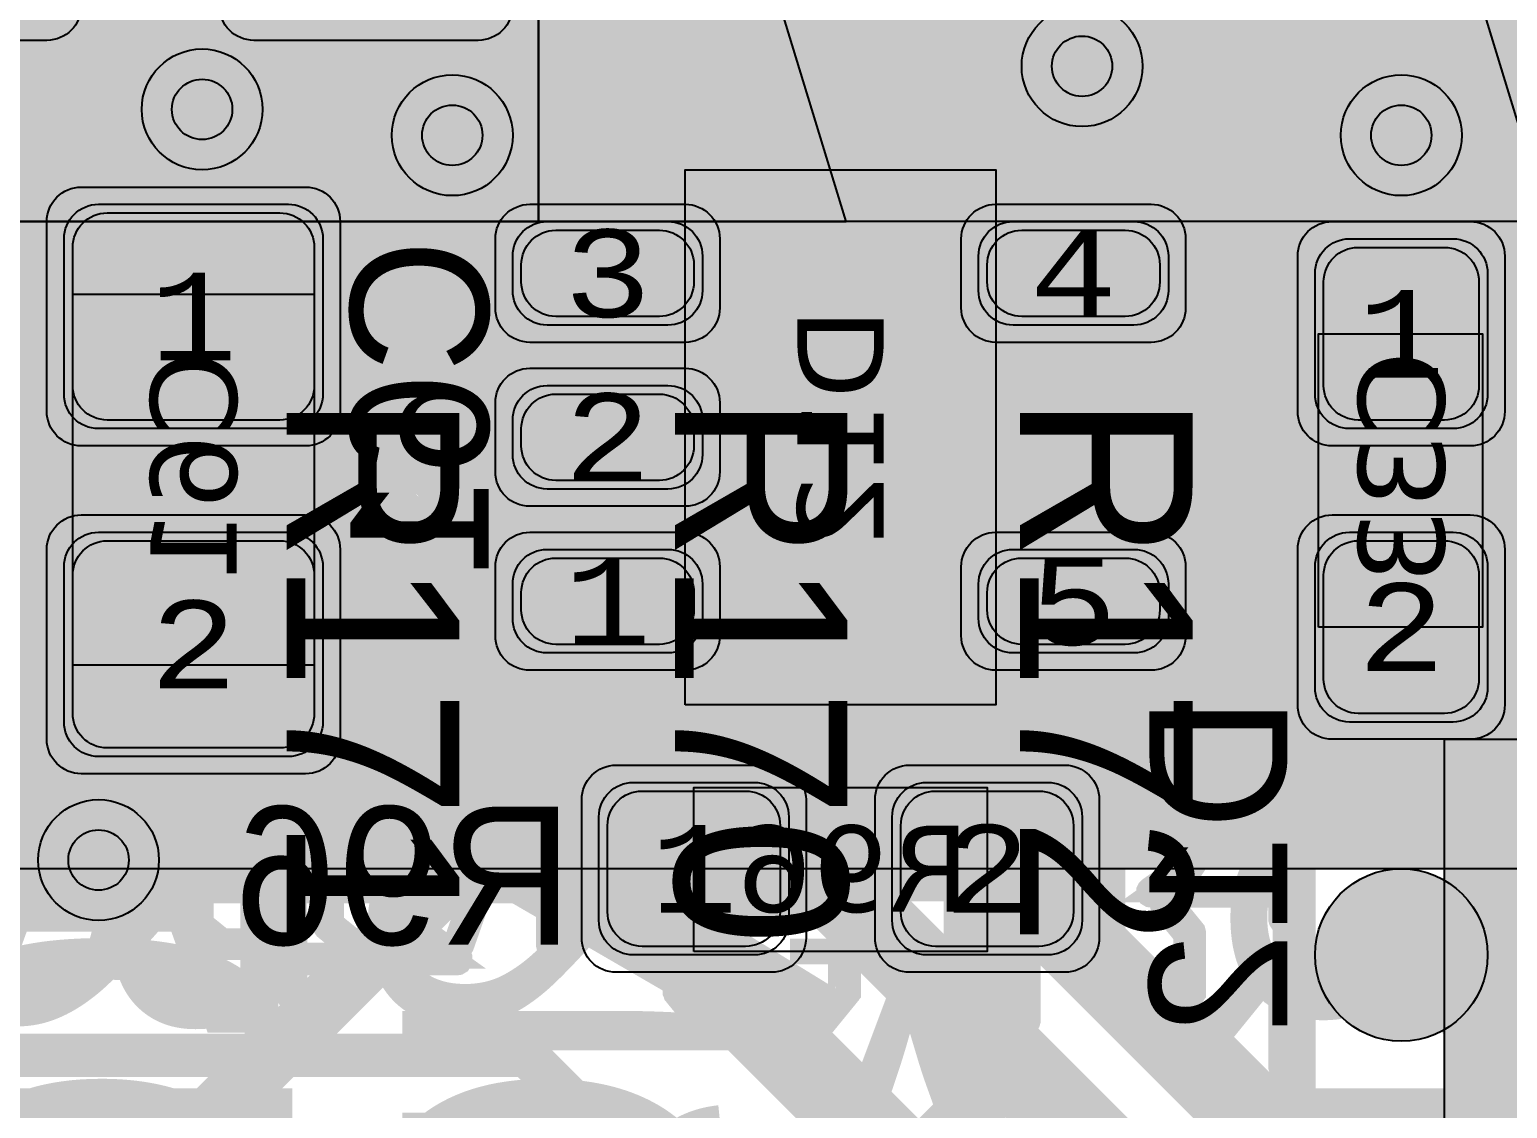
# Model space of a CAD drawing. Extents: x -98 to 119, y -207 to 98.
# Drawn here: x 48.8 to 57.37, y 4.36 to 10.61 of the extents above; entities that cross this region are included whole.
import ezdxf
from ezdxf.enums import TextEntityAlignment as Align

# ---------------------------------------------------------------- set-up
doc = ezdxf.new("R2010")
doc.units = 0
doc.header["$MEASUREMENT"] = 0
for name, color, linetype in [('ASSEMBLY_OUTLINES_BTM', 191, 'CONTINUOUS'), ('ASSEMBLY_PART_NUMBERS_BTM', 191, 'CONTINUOUS'), ('ASSEMBLY_REF_DES_BTM', 191, 'CONTINUOUS'), ('BOARD_OUTLINE', 10, 'CONTINUOUS'), ('DRILL_DRAWING', 21, 'CONTINUOUS'), ('GENERATED_SILKSCREEN_BTM', 255, 'CONTINUOUS'), ('GENERATED_SILKSCREEN_TOP', 140, 'CONTINUOUS'), ('MANUFACTURING_OUTLINES', 10, 'CONTINUOUS'), ('MOUNTING_HOLES_LAYER_BOT17', 42, 'CONTINUOUS'), ('MOUNTING_HOLES_LAYER_TOP', 42, 'CONTINUOUS'), ('PART_PADS_SMD_BTM', 230, 'CONTINUOUS'), ('PIN_NUMBERS_BTM', 8, 'CONTINUOUS'), ('PIN_NUMBERS_TOP', 8, 'CONTINUOUS'), ('PLACEMENT_OUTLINES_BTM', 222, 'CONTINUOUS'), ('PLANE_DATA_LAYER_BOTTOM', 230, 'CONTINUOUS'), ('PLANE_SHAPES_LAYER_BOTTOM', 230, 'CONTINUOUS'), ('PLANE_SHAPES_LAYER_TOP', 150, 'CONTINUOUS'), ('ROUTE_BORDER', 151, 'CONTINUOUS'), ('SILKSCREEN_OUTLINES_BTM', 211, 'CONTINUOUS'), ('SILKSCREEN_REF_DES_BTM', 211, 'CONTINUOUS'), ('SILKSCREEN_REF_DES_TOP', 150, 'CONTINUOUS'), ('SOLDERMASK_PADS_BTM', 12, 'CONTINUOUS'), ('SOLDERPASTE_PADS_BTM', 12, 'CONTINUOUS'), ('TRACES_LAYER_BOTTOM', 230, 'CONTINUOUS'), ('TRACES_LAYER_TOP', 150, 'CONTINUOUS'), ('VIA_HOLES_LAYER_BOTTOM', 30, 'CONTINUOUS'), ('VIA_HOLES_LAYER_TOP', 30, 'CONTINUOUS'), ('VIA_PADS_LAYER_BOTTOM', 230, 'CONTINUOUS'), ('VIA_PADS_LAYER_TOP', 150, 'CONTINUOUS')]:
    doc.layers.add(name, color=color, linetype=linetype)
doc.styles.add('COURIER_NEW', font='COUR.TTF')
doc.styles.add('VERDANA', font='verdana.TTF')
doc.styles.add('VERIBEST_GERBER_0', font='txt')

msp = doc.modelspace()

# ---------------------------------------------------------------- hatches: boundary and pattern name
at = {"layer": 'MOUNTING_HOLES_LAYER_BOT17'}
h = msp.add_hatch(color=256, dxfattribs=at)
edge = h.paths.add_edge_path()
edge.add_arc((56.75, 5.25), 0.5, 0, 360)
at = {"layer": 'MOUNTING_HOLES_LAYER_TOP'}
h = msp.add_hatch(color=256, dxfattribs=at)
edge = h.paths.add_edge_path()
edge.add_arc((56.75, 5.25), 0.5, 0, 360)
at = {"layer": 'PLANE_DATA_LAYER_BOTTOM'}
h = msp.add_hatch(color=256, dxfattribs=at)
h.paths.add_polyline_path([(-96.5, 0, -1), (96.5, 0, -1)], flags=0)
h.paths.add_polyline_path([(92.251979, -7.43598, 0.72698816), (92.479659, -3.637852, -0.30860979), (92.431259, -3.566904, -0.00963525), (92.431316, -3.563968, 0.00963501), (92.5, -0.000006), (92.5, 0.000001, 0.05332526), (90.407665, 19.562826, -0.05332692), (90.405941, 19.578942), (90.405941, 19.578943, -0.23821791), (90.436919, 19.640273, 0.66175504), (89.584154, 23.221888, -0.29529758), (89.523137, 23.277841, 0.02240102), (87.08146, 31.194059, -0.0862063), (87.076996, 31.219756), (87.076996, 31.219757, -0.21018391), (87.101696, 31.275919, 0.67938251), (85.774921, 34.749845, -0.30186499), (85.705267, 34.797373, 0.04791583), (77.514669, 50.475005, -0.14530744), (77.502324, 50.516585, -0.1239887), (77.511414, 50.552678, 0.60660899), (75.516892, 53.486368, -0.27423899), (75.44586, 53.517962, 0.02152308), (70.565432, 59.806101, -0.17759524), (70.547363, 59.855368), (70.547363, 59.855369, -0.1118333), (70.5548, 59.888203, 0.66175545), (68.116894, 62.64715, -0.29529737), (68.036725, 62.667806, 0.05833458), (51.722715, 76.687749, -0.24933783), (51.689123, 76.750923), (51.689123, 76.750924, -0.06075989), (51.691357, 76.76924, 0.7149664), (48.509213, 78.818582, -0.31487112), (48.42205, 78.81342, 0.02280668), (41.042088, 82.896302, -0.28513695), (40.999698, 82.964591), (40.999698, 82.964596, -0.00424702), (40.999709, 82.965891, 0.64704661), (37.697353, 84.5176, -0.28975486), (37.616734, 84.505806, 0.05294354), (19.031563, 90.52099, -0.30833592), (18.972104, 90.582877, 0.69698225), (15.284156, 91.27756, -0.30833961), (15.206255, 91.241547, 0.02237069), (6.993138, 92.235275, -0.31520437), (6.925536, 92.290658, 0.71588806), (3.14462, 92.496703, -0.31520526), (3.0714, 92.448994, 0.06346806), (-20.215283, 90.264015, -0.32014225), (-20.296827, 90.298428, 0.72963938), (-23.995319, 89.386755, -0.32014403), (-24.051528, 89.318386, 0.01866354), (-30.645576, 87.275991, -0.30986574), (-30.72878, 87.298418, 0.70117084), (-34.249879, 85.978007, -0.00275269), (-34.249874, 85.977168, -0.30685575), (-34.29782, 85.9064, 0.04916641), (-50.410548, 77.556603, -0.32354836), (-50.499711, 77.561018, 0.73921276), (-53.660594, 75.408706, -0.07516987), (-53.657188, 75.386179), (-53.657188, 75.386178, -0.24247942), (-53.68916, 75.324127, 0.01996774), (-59.527063, 70.80098, -0.29848709), (-59.610009, 70.791065, 0.55672441), (-62.5, 69), (-62.5, 68.999999, 0.08270852), (-62.392031, 68.351756, -0.29848757), (-62.412702, 68.270818, 0.06718659), (-78.279974, 49.27977, -0.27781781), (-78.350169, 49.24438, 0.43635087), (-80.5, 47.25), (-80.5, 47.249999, 0.14146633), (-80.192238, 46.184011, -0.14146588), (-80.180512, 46.143397), (-80.180512, 46.143396, -0.13119073), (-80.190652, 46.105416, 0.01929482), (-83.506407, 39.786053, -0.3122068), (-83.581614, 39.742899, 0.43912347), (-85.75, 37.75, 0.20482962), (-85.131688, 36.303992, -0.20483071), (-85.10813, 36.248899), (-85.10813, 36.248898, -0.10091901), (-85.114214, 36.219062, 0.04809776), (-90.466303, 19.289839, -0.31487042), (-90.530154, 19.230281, 0.71496565), (-91.24073, 15.512631, -0.26937831), (-91.202277, 15.446437), (-91.202277, 15.446436, -0.04192983), (-91.203345, 15.433723, 0.01884133), (-92.106444, 8.523669, -0.32827121), (-92.166453, 8.456161, 0.35402801), (-93.75, 6.5), (-93.75, 6.499999, 0.3147083), (-92.438077, 4.622088, -0.31470689), (-92.388093, 4.55054), (-92.388093, 4.550537, -0.01228575), (-92.388185, 4.546794, 0.01229418), (-92.5, 0.00001), (-92.5, -0.000004, 0.05293339), (-90.438132, -19.421494, -0.32940864), (-90.475468, -19.504015, 0.27173254), (-91.5, -21.25, 0.40159771), (-89.586502, -23.248128, -0.32940451), (-89.516056, -23.305059, 0.02130735), (-87.207653, -30.839509, -0.32217733), (-87.232533, -30.924924, 0.23066593), (-88, -32.499999), (-88, -32.5, 0.43149503), (-85.882787, -34.496562, -0.3221788), (-85.807634, -34.544174, 0.04801617), (-77.643233, -50.277018, -0.30387878), (-77.644537, -50.3618, 0.152519), (-78, -51.499999), (-78, -51.5, 0.48198292), (-75.552374, -53.449264, -0.30388342), (-75.473145, -53.479475, 0.02199125), (-70.483925, -59.90214, -0.3186215), (-70.47622, -59.989968, 0.72539906), (-67.952631, -62.834176, -0.31862421), (-67.866344, -62.852281, 0.06239253), (-50.265124, -77.650932, -0.25435623), (-50.230332, -77.714899), (-50.230332, -77.7149, -0.03445317), (-50.231054, -77.725364, 0.03445193), (-50.25, -78), (-50.25, -78.000001, 0.60330822), (-47.119729, -79.649997, -0.29136265), (-47.037917, -79.64725, 0.02294124), (-39.54278, -83.621879, -0.2900128), (-39.499155, -83.690765), (-39.499155, -83.690766, -0.00713035), (-39.499186, -83.692939, 0.00713296), (-39.5, -83.749994), (-39.5, -83.75, 0.65808296), (-36.126004, -85.203319, -0.29776298), (-36.043963, -85.188513, 0.04901634), (-18.771876, -90.575199, -0.30186131), (-18.712566, -90.635139, 0.67938177), (-15.056336, -91.31372, -0.30186438), (-14.979467, -91.279054, 0.02174912), (-6.993138, -92.235275, -0.31520437), (-6.925536, -92.290658, 0.71588806), (-3.14462, -92.496703, -0.31520526), (-3.0714, -92.448994, 0.06250827), (19.869968, -90.340657, -0.3455664), (19.954737, -90.381493, 0.79435682), (23.75, -89.500001), (23.75, -89.499973, 0.00508686), (23.749586, -89.459281, -0.34558849), (23.806159, -89.384097, 0.02146945), (31.383958, -87.013201, -0.31444693), (31.468175, -87.035889, 0.70013084), (35, -85.75), (35, -85.749988, 0.00909926), (34.998675, -85.677212, -0.00905723), (34.998625, -85.674452), (34.998625, -85.674439, -0.3044722), (35.045955, -85.60392, 0.04798546), (50.721249, -77.353765, -0.31444166), (50.808431, -77.356288, 0.61621831), (54, -75.75), (54, -75.749999, 0.06775817), (53.927211, -75.215343, -0.06775352), (53.924438, -75.194974), (53.924438, -75.194973, -0.24153729), (53.95619, -75.13308, 0.02236582), (60.452055, -70.01285, -0.31311155), (60.538488, -70.003709, 0.71009535), (63.344013, -67.475653, -0.09971759), (63.33807, -67.446151), (63.33807, -67.44615, -0.20692806), (63.362073, -67.390635, 0.05820555), (77.187807, -50.973449, -0.31748667), (77.269693, -50.94147, 0.72222414), (79.294241, -47.729048, -0.17387366), (79.276877, -47.680625, -0.13609457), (79.287761, -47.641379, 0.02052348), (82.926938, -40.980152, -0.3530032), (83.013777, -40.939997, 0.48811211), (85.5, -39), (85.5, -38.999999, 0.2400736), (84.675602, -37.381988, -0.24007295), (84.644192, -37.320342), (84.644192, -37.320341, -0.10410562), (84.650658, -37.289623, 0.05054674), (90.411157, -19.546683, -0.32146983), (90.476988, -19.487077, 0.38127918), (92.25, -17.5, 0.2751437), (91.203224, -15.741772, -0.27514249), (91.163342, -15.674784), (91.163342, -15.674783, -0.04255495), (91.164442, -15.661882, 0.02223578), (92.195155, -7.50356, -0.31919634)], flags=0)
at = {"layer": 'PLANE_SHAPES_LAYER_BOTTOM'}
h = msp.add_hatch(color=256, dxfattribs=at)
h.paths.add_polyline_path([(-96.5, 0, -1), (96.5, 0, -1)], flags=0)
h.paths.add_polyline_path([(-92.5, 0, -1), (92.5, 0, -1)], flags=0)
at = {"layer": 'PLANE_SHAPES_LAYER_TOP'}
h = msp.add_hatch(color=256, dxfattribs=at)
h.paths.add_polyline_path([(-96.31345, 0, -1), (96.81345, 0, -1)], flags=0)
h.paths.add_polyline_path([(-92.25, 0, -1), (92.75, 0, -1)], flags=0)
for points in [[(51.75, 9.5), (35.25, 9.5), (35.25, 31), (40, 35.75), (45.4375, 35.75), (51.75, 30.7)], [(59.25, 5.75), (34.5, 5.75), (34.5, 9.5), (53.533003, 9.5), (47.19432, 30.232901), (50.91377, 31.370051), (57.600114, 9.5), (59.25, 9.5)], [(51.75, 17), (59.25, 9.5), (51.75, 9.5)], [(59.25, -16.25), (57.75, -16.25), (57.75, -18), (57, -18), (57, 6.5), (59.25, 6.5)]]:
    msp.add_hatch(color=256, dxfattribs=at).paths.add_polyline_path(points, flags=0)
at = {"layer": 'VIA_HOLES_LAYER_BOTTOM'}
h = msp.add_hatch(color=256, dxfattribs=at)
edge = h.paths.add_edge_path()
edge.add_arc((54.9, 10.4), 0.175, 0, 360)
h = msp.add_hatch(color=256, dxfattribs=at)
edge = h.paths.add_edge_path()
edge.add_arc((49.8, 10.15), 0.175, 0, 360)
h = msp.add_hatch(color=256, dxfattribs=at)
edge = h.paths.add_edge_path()
edge.add_arc((51.25, 10), 0.175, 0, 360)
h = msp.add_hatch(color=256, dxfattribs=at)
edge = h.paths.add_edge_path()
edge.add_arc((56.75, 10), 0.175, 0, 360)
h = msp.add_hatch(color=256, dxfattribs=at)
edge = h.paths.add_edge_path()
edge.add_arc((49.2, 5.8), 0.175, 0, 360)
at = {"layer": 'VIA_HOLES_LAYER_TOP'}
h = msp.add_hatch(color=256, dxfattribs=at)
edge = h.paths.add_edge_path()
edge.add_arc((54.9, 10.4), 0.175, 0, 360)
h = msp.add_hatch(color=256, dxfattribs=at)
edge = h.paths.add_edge_path()
edge.add_arc((49.8, 10.15), 0.175, 0, 360)
h = msp.add_hatch(color=256, dxfattribs=at)
edge = h.paths.add_edge_path()
edge.add_arc((51.25, 10), 0.175, 0, 360)
h = msp.add_hatch(color=256, dxfattribs=at)
edge = h.paths.add_edge_path()
edge.add_arc((56.75, 10), 0.175, 0, 360)
h = msp.add_hatch(color=256, dxfattribs=at)
edge = h.paths.add_edge_path()
edge.add_arc((49.2, 5.8), 0.175, 0, 360)

# ---------------------------------------------------------------- linework, layer by layer
at = {"layer": 'ASSEMBLY_OUTLINES_BTM', "const_width": 0.1}
msp.add_lwpolyline([(52.6, 6.7), (52.6, 9.8), (54.4, 9.8), (54.4, 6.7)], close=True, dxfattribs=at)
at = {"layer": 'ASSEMBLY_OUTLINES_BTM'}
for points in [[(49.05, 6.93), (49.05, 9.08), (50.45, 9.08), (50.45, 6.93)], [(56.27, 7.15), (56.27, 8.85), (57.22, 8.85), (57.22, 7.15)], [(52.65, 5.27), (52.65, 6.22), (54.35, 6.22), (54.35, 5.27)]]:
    msp.add_lwpolyline(points, close=True, dxfattribs=at)
at = {"layer": 'BOARD_OUTLINE', "const_width": 0.1}
msp.add_lwpolyline([(-97.5, 0, -1), (97.5, 0, -1)], format="xyb", close=True, dxfattribs=at)
at = {"layer": 'GENERATED_SILKSCREEN_BTM', "const_width": 0.15}
for points in [[(54.400005, 9.556176, 0.00000979), (54.399995, 9.556172), (54.399995, 9.799995), (52.600005, 9.799995), (52.600005, 9.556172, 0.00000979), (52.599995, 9.556176), (52.599995, 9.8, -0.41421356), (52.6, 9.800005), (54.4, 9.800005, -0.41421356), (54.400005, 9.8), (54.400005, 9.556176)], [(52.600005, 8.606172, 0.00000979), (52.599995, 8.606176), (52.599995, 8.843824, 0.00000979), (52.600005, 8.843828), (52.600005, 8.606172)], [(54.400005, 7.656176, 0.00000979), (54.399995, 7.656172), (54.399995, 8.843828, 0.00000979), (54.400005, 8.843824), (54.400005, 7.656176)], [(49.050005, 7.730492, 0.0000111), (49.049995, 7.730485), (49.049995, 8.269515, 0.0000111), (49.050005, 8.269508), (49.050005, 7.730492)], [(50.450005, 7.730485, 0.0000111), (50.449995, 7.730492), (50.449995, 8.269508, 0.0000111), (50.450005, 8.269515), (50.450005, 7.730485)], [(56.270005, 7.707911, 0.00001223), (56.269995, 7.707902), (56.269995, 8.292098, 0.00001223), (56.270005, 8.292089), (56.270005, 7.707911)], [(57.220005, 7.716156, 0.00001164), (57.219995, 7.716164), (57.219995, 8.283836, 0.00001164), (57.220005, 8.283844), (57.220005, 7.716156)], [(52.600005, 7.656172, 0.00000979), (52.599995, 7.656176), (52.599995, 7.893824, 0.00000979), (52.600005, 7.893828), (52.600005, 7.656172)], [(54.400005, 6.7, -0.41421356), (54.4, 6.699995), (52.6, 6.699995, -0.41421356), (52.599995, 6.7), (52.599995, 6.943824, 0.00000979), (52.600005, 6.943828), (52.600005, 6.700005), (54.399995, 6.700005), (54.399995, 6.943828, 0.00000979), (54.400005, 6.943824), (54.400005, 6.7)], [(53.783844, 6.220005, 0.00001164), (53.783836, 6.219995), (53.216164, 6.219995, 0.00001164), (53.216156, 6.220005), (53.783844, 6.220005)], [(53.792098, 5.269995), (53.207902, 5.269995, 0.00001223), (53.207911, 5.270005), (53.792089, 5.270005, 0.00001223), (53.792098, 5.269995)]]:
    msp.add_lwpolyline(points, format="xyb", dxfattribs=at)
for points in [[(51.4536, 9.1504), (51.344, 9.2848), (51.3416, 9.2888), (51.3384, 9.2896), (51.3352, 9.2912), (51.3312, 9.292), (50.7824, 9.292), (50.7784, 9.2912), (50.7752, 9.2896), (50.7736, 9.288), (50.772, 9.2872), (50.7696, 9.2848), (50.66, 9.1504), (50.6592, 9.148), (50.6584, 9.1456), (50.6576, 9.1448), (50.6568, 9.1416), (50.6568, 8.872), (50.6576, 8.868), (50.6584, 8.8664), (50.6592, 8.864), (50.66, 8.8616), (50.7696, 8.7264), (50.7736, 8.7232), (50.78, 8.7216), (50.784, 8.7224), (50.7888, 8.724), (50.792, 8.7264), (50.7952, 8.7304), (50.7976, 8.7344), (50.7984, 8.7384), (50.7984, 8.7424), (50.796, 8.7456), (50.6896, 8.8776), (50.6896, 9.136), (50.7904, 9.2592), (51.3232, 9.2592), (51.424, 9.136), (51.424, 8.8776), (51.3176, 8.7456), (51.316, 8.7424), (51.3152, 8.7384), (51.316, 8.7344), (51.3184, 8.7304), (51.3216, 8.7264), (51.3256, 8.724), (51.3296, 8.7224), (51.3352, 8.7216), (51.34, 8.7232), (51.344, 8.7264), (51.4536, 8.8616), (51.4552, 8.8648), (51.456, 8.8656), (51.456, 8.868), (51.4568, 8.8688), (51.4568, 8.8696), (51.4568, 8.872), (51.4568, 9.1416), (51.456, 9.1448), (51.4552, 9.148), (51.4536, 9.1504)], [(50.66, 8.1064), (50.7696, 7.972), (50.7736, 7.968), (50.78, 7.9672), (50.784, 7.968), (50.7888, 7.9696), (50.792, 7.972), (50.7952, 7.976), (50.7976, 7.98), (50.7984, 7.984), (50.7984, 7.988), (50.796, 7.9912), (50.6896, 8.1224), (50.6896, 8.3816), (50.7904, 8.5048), (51.0776, 8.5048), (50.9888, 8.396), (50.988, 8.3928), (50.9872, 8.3912), (50.9872, 8.3904), (50.9864, 8.3904), (50.9856, 8.3864), (50.9856, 8.1168), (50.9864, 8.1136), (50.9872, 8.1128), (50.9872, 8.112), (50.988, 8.1096), (50.9888, 8.1064), (51.0976, 7.972), (51.1, 7.9712), (51.1008, 7.9696), (51.1016, 7.9688), (51.1032, 7.9688), (51.1088, 7.9672), (51.1112, 7.9664), (51.3312, 7.9664), (51.3352, 7.9672), (51.3384, 7.9688), (51.3416, 7.9696), (51.344, 7.972), (51.4536, 8.1064), (51.4552, 8.1104), (51.456, 8.1112), (51.456, 8.1128), (51.4568, 8.1144), (51.4568, 8.1152), (51.4568, 8.1168), (51.4568, 8.3864), (51.456, 8.3896), (51.4552, 8.3928), (51.4536, 8.396), (51.344, 8.5304), (51.3424, 8.532), (51.3416, 8.5336), (51.3392, 8.5352), (51.3336, 8.5368), (51.3312, 8.5376), (50.7824, 8.5376), (50.7784, 8.5368), (50.7752, 8.5352), (50.7736, 8.5336), (50.772, 8.532), (50.7696, 8.5304), (50.66, 8.396), (50.6592, 8.3928), (50.6584, 8.3904), (50.6576, 8.3896), (50.6568, 8.3864), (50.6568, 8.1168), (50.6576, 8.1136), (50.6576, 8.1128), (50.6584, 8.112), (50.6592, 8.1096), (50.66, 8.1064)], [(51.1192, 8.5048), (51.3232, 8.5048), (51.424, 8.3816), (51.424, 8.1232), (51.3232, 7.9984), (51.1192, 7.9984), (51.0176, 8.1232), (51.0176, 8.3816), (51.1192, 8.5048)], [(51.424, 7.6664), (51.4256, 7.6728), (51.4288, 7.676), (51.4344, 7.6784), (51.4408, 7.6792), (51.4464, 7.6784), (51.452, 7.676), (51.456, 7.6728), (51.4568, 7.6664), (51.4568, 7.3544), (51.456, 7.3488), (51.452, 7.344), (51.4464, 7.3416), (51.4408, 7.3408), (51.4344, 7.3416), (51.4288, 7.344), (51.4256, 7.3488), (51.424, 7.3544), (51.424, 7.4952), (50.6728, 7.4952), (50.6672, 7.496), (50.6632, 7.4984), (50.6608, 7.5024), (50.66, 7.508), (50.6592, 7.512), (50.6592, 7.516), (50.6608, 7.5192), (50.664, 7.5224), (50.8832, 7.6784), (50.8888, 7.6808), (50.8944, 7.6808), (50.8992, 7.6784), (50.9032, 7.6744), (50.9064, 7.6696), (50.908, 7.664), (50.908, 7.6608), (50.9064, 7.6584), (50.9048, 7.656), (50.9024, 7.6544), (50.7232, 7.5264), (51.424, 7.5264), (51.424, 7.6664)], [(55.29, 6.2116), (55.2884, 6.2156), (55.2876, 6.218), (55.2868, 6.222), (55.2868, 6.6268), (55.2884, 6.6324), (55.2924, 6.6364), (55.2972, 6.6412), (55.3028, 6.6428), (56.0708, 6.6428), (56.0772, 6.6412), (56.0812, 6.6364), (56.086, 6.6324), (56.0868, 6.6268), (56.0868, 6.222), (56.0868, 6.2188), (56.086, 6.2172), (56.0852, 6.2148), (56.0836, 6.2116), (55.974, 6.0764), (55.9708, 6.074), (55.9692, 6.0732), (55.9652, 6.0716), (55.9612, 6.0708), (55.4124, 6.0708), (55.4084, 6.0716), (55.406, 6.0732), (55.4036, 6.0732), (55.4028, 6.074), (55.402, 6.0756), (55.3996, 6.0764), (55.29, 6.2116)], [(55.3196, 6.6092), (55.3196, 6.2276), (55.4204, 6.1028), (55.9532, 6.1028), (56.054, 6.2276), (56.054, 6.6092), (55.3196, 6.6092)], [(49.8992, 6.0932), (49.7648, 5.9836), (49.7616, 5.9796), (49.76, 5.9732), (49.7608, 5.9684), (49.7624, 5.9644), (49.7648, 5.9612), (49.7688, 5.958), (49.7728, 5.9556), (49.7768, 5.9548), (49.7808, 5.9548), (49.784, 5.9572), (49.9152, 6.0636), (50.1744, 6.0636), (50.2976, 5.9628), (50.2976, 5.6756), (50.1888, 5.7644), (50.1856, 5.7652), (50.184, 5.766), (50.1832, 5.766), (50.1832, 5.7668), (50.1792, 5.7676), (49.9096, 5.7676), (49.9064, 5.7668), (49.9064, 5.766), (49.9048, 5.766), (49.9024, 5.7652), (49.9, 5.7644), (49.7648, 5.6556), (49.764, 5.6532), (49.7624, 5.6524), (49.7616, 5.6516), (49.7616, 5.65), (49.76, 5.6444), (49.7592, 5.642), (49.7592, 5.422), (49.76, 5.418), (49.7616, 5.4148), (49.7624, 5.4116), (49.7648, 5.4092), (49.8992, 5.2996), (49.9032, 5.298), (49.904, 5.2972), (49.9064, 5.2972), (49.9072, 5.2964), (49.908, 5.2964), (49.9096, 5.2964), (50.1792, 5.2964), (50.1824, 5.2972), (50.1856, 5.298), (50.1888, 5.2996), (50.3232, 5.4092), (50.3256, 5.4108), (50.3264, 5.4116), (50.328, 5.414), (50.3296, 5.4196), (50.3304, 5.422), (50.3304, 5.9708), (50.3296, 5.9748), (50.328, 5.978), (50.3264, 5.9796), (50.3256, 5.9812), (50.3232, 5.9836), (50.1888, 6.0932), (50.1856, 6.094), (50.184, 6.0948), (50.1824, 6.0956), (50.1792, 6.0964), (49.9096, 6.0964), (49.9064, 6.0956), (49.9048, 6.0948), (49.9024, 6.094), (49.8992, 6.0932)], [(50.9448, 5.2996), (51.0792, 5.4092), (51.0816, 5.4108), (51.0832, 5.4132), (51.084, 5.418), (51.0832, 5.4236), (51.0808, 5.4292), (51.0768, 5.4332), (51.072, 5.4364), (51.0664, 5.4372), (51.0608, 5.4356), (50.9304, 5.3292), (50.672, 5.3292), (50.5472, 5.43), (50.5472, 5.7172), (50.656, 5.6292), (50.6592, 5.6276), (50.66, 5.6268), (50.6624, 5.626), (50.6656, 5.626), (50.9352, 5.626), (50.9384, 5.626), (50.9432, 5.6276), (50.9448, 5.6292), (51.0792, 5.738), (51.0816, 5.7388), (51.0824, 5.7404), (51.084, 5.7428), (51.0856, 5.7484), (51.0864, 5.7516), (51.0864, 5.9708), (51.0856, 5.9748), (51.084, 5.978), (51.0824, 5.9804), (51.0816, 5.9812), (51.0792, 5.9836), (50.9448, 6.0932), (50.9416, 6.094), (50.94, 6.0948), (50.9384, 6.0956), (50.9352, 6.0964), (50.6656, 6.0964), (50.6624, 6.0956), (50.6608, 6.0948), (50.6584, 6.094), (50.6552, 6.0932), (50.5208, 5.9836), (50.5184, 5.9796), (50.5176, 5.9764), (50.516, 5.974), (50.5152, 5.9708), (50.5152, 5.422), (50.516, 5.4196), (50.5176, 5.414), (50.5184, 5.4124), (50.5208, 5.4092), (50.6552, 5.2996), (50.6592, 5.298), (50.66, 5.2972), (50.6624, 5.2972), (50.6632, 5.2964), (50.664, 5.2964), (50.6656, 5.2964), (50.9352, 5.2964), (50.9384, 5.2972), (50.9416, 5.298), (50.9448, 5.2996)], [(51.276, 5.7924), (51.2736, 5.794), (51.2728, 5.798), (51.2712, 5.802), (51.2704, 5.806), (51.2704, 5.9708), (51.2712, 5.9748), (51.2728, 5.9772), (51.2728, 5.9796), (51.2736, 5.9804), (51.2752, 5.9812), (51.276, 5.9828), (51.412, 6.0932), (51.416, 6.0948), (51.4192, 6.0956), (51.4224, 6.0964), (51.8256, 6.0964), (51.8328, 6.0948), (51.8376, 6.0908), (51.8416, 6.086), (51.8432, 6.0804), (51.8432, 5.3124), (51.8416, 5.306), (51.8376, 5.302), (51.8328, 5.2996), (51.8272, 5.2988), (51.8208, 5.2996), (51.8152, 5.302), (51.8112, 5.306), (51.8096, 5.3124), (51.8096, 5.6804), (51.4336, 5.6804), (51.3024, 5.3076), (51.2992, 5.302), (51.2936, 5.2988), (51.288, 5.298), (51.2824, 5.2996), (51.2776, 5.302), (51.2736, 5.306), (51.272, 5.3116), (51.2728, 5.318), (51.404, 5.6908), (51.276, 5.7924)], [(51.0536, 5.9628), (51.0536, 5.7596), (50.9304, 5.658), (50.672, 5.658), (50.5472, 5.7596), (50.5472, 5.9628), (50.672, 6.0636), (50.9304, 6.0636), (51.0536, 5.9628)], [(51.8096, 6.0636), (51.4272, 6.0636), (51.3024, 5.9628), (51.3024, 5.814), (51.4272, 5.7124), (51.8096, 5.7124), (51.8096, 6.0636)], [(56.054, 5.7708), (56.0556, 5.7772), (56.0588, 5.7804), (56.0644, 5.7828), (56.0708, 5.7836), (56.0764, 5.7828), (56.082, 5.7804), (56.086, 5.7772), (56.0868, 5.7708), (56.0868, 5.4588), (56.086, 5.4532), (56.082, 5.4484), (56.0764, 5.446), (56.0708, 5.4452), (56.0644, 5.446), (56.0588, 5.4484), (56.0556, 5.4532), (56.054, 5.4588), (56.054, 5.5996), (55.3028, 5.5996), (55.2972, 5.6004), (55.2932, 5.6028), (55.2908, 5.6068), (55.29, 5.6124), (55.2892, 5.6164), (55.2892, 5.6204), (55.2908, 5.6236), (55.294, 5.6268), (55.5132, 5.7828), (55.5188, 5.7852), (55.5244, 5.7852), (55.5292, 5.7828), (55.5332, 5.7788), (55.5364, 5.774), (55.538, 5.7684), (55.538, 5.7652), (55.5364, 5.7628), (55.5348, 5.7604), (55.5324, 5.7588), (55.3532, 5.6308), (56.054, 5.6308), (56.054, 5.7708)], [(50.2976, 5.634), (50.2976, 5.43), (50.1744, 5.3292), (49.916, 5.3292), (49.7912, 5.43), (49.7912, 5.634), (49.916, 5.7356), (50.1744, 5.7356), (50.2976, 5.634)], [(55.29, 4.7268), (55.3996, 4.5924), (55.4036, 4.59), (55.4068, 4.5892), (55.4092, 4.5876), (55.4124, 4.5868), (55.522, 4.5868), (55.5244, 4.5876), (55.53, 4.5892), (55.534, 4.59), (55.5356, 4.5924), (55.9684, 5.1252), (56.054, 5.1252), (56.054, 4.6028), (56.0556, 4.5972), (56.0588, 4.5924), (56.0644, 4.59), (56.0708, 4.5892), (56.0764, 4.59), (56.082, 4.5924), (56.0852, 4.5972), (56.0868, 4.6028), (56.0868, 5.142), (56.0852, 5.1484), (56.0812, 5.1524), (56.0772, 5.1564), (56.0708, 5.158), (55.9612, 5.158), (55.9588, 5.1572), (55.9532, 5.1556), (55.9508, 5.154), (55.9492, 5.1524), (55.9476, 5.1508), (55.514, 4.6188), (55.4204, 4.6188), (55.3196, 4.7436), (55.3196, 5.002), (55.426, 5.1324), (55.4276, 5.138), (55.4268, 5.1428), (55.4244, 5.1484), (55.4196, 5.1516), (55.4148, 5.1548), (55.4092, 5.1556), (55.4036, 5.1548), (55.3996, 5.1508), (55.29, 5.0164), (55.2892, 5.0132), (55.2884, 5.0108), (55.2876, 5.01), (55.2868, 5.0068), (55.2868, 4.7372), (55.2876, 4.734), (55.2876, 4.7332), (55.2884, 4.7324), (55.2892, 4.73), (55.29, 4.7268)]]:
    msp.add_lwpolyline(points, dxfattribs=at)
at = {"layer": 'GENERATED_SILKSCREEN_TOP', "const_width": 0.15}
for points in [[(50.914, 7.657), (50.916, 7.654), (50.921, 7.653), (50.926, 7.65), (50.931, 7.65), (51.137, 7.65), (51.142, 7.65), (51.145, 7.653), (51.148, 7.653), (51.149, 7.654), (51.15, 7.655), (51.153, 7.657), (51.29, 7.827), (51.292, 7.832), (51.293, 7.835), (51.294, 7.84), (51.294, 8.344), (51.292, 8.353), (51.287, 8.358), (51.282, 8.364), (51.274, 8.366), (50.314, 8.366), (50.306, 8.364), (50.301, 8.359), (50.298, 8.353), (50.297, 8.346), (50.298, 8.338), (50.301, 8.331), (50.306, 8.326), (50.314, 8.324), (50.774, 8.324), (50.774, 7.854), (50.308, 7.69), (50.301, 7.686), (50.297, 7.679), (50.296, 7.671), (50.298, 7.665), (50.302, 7.659), (50.307, 7.654), (50.313, 7.651), (50.321, 7.653), (50.787, 7.817), (50.914, 7.657)], [(51.253, 8.324), (51.253, 7.845), (51.127, 7.69), (50.941, 7.69), (50.814, 7.845), (50.814, 8.324), (51.253, 8.324)], [(53.164, 7.6565), (53.166, 7.6535), (53.171, 7.6525), (53.176, 7.6495), (53.181, 7.6495), (53.387, 7.6495), (53.392, 7.6495), (53.395, 7.6525), (53.398, 7.6525), (53.399, 7.6535), (53.4, 7.6545), (53.403, 7.6565), (53.54, 7.8265), (53.542, 7.8315), (53.543, 7.8345), (53.544, 7.8395), (53.544, 8.3435), (53.542, 8.3525), (53.537, 8.3575), (53.532, 8.3635), (53.524, 8.3655), (52.564, 8.3655), (52.556, 8.3635), (52.551, 8.3585), (52.548, 8.3525), (52.547, 8.3455), (52.548, 8.3375), (52.551, 8.3305), (52.556, 8.3255), (52.564, 8.3235), (53.024, 8.3235), (53.024, 7.8535), (52.558, 7.6895), (52.551, 7.6855), (52.547, 7.6785), (52.546, 7.6705), (52.548, 7.6645), (52.552, 7.6585), (52.557, 7.6535), (52.563, 7.6505), (52.571, 7.6525), (53.037, 7.8165), (53.164, 7.6565)], [(53.503, 8.3235), (53.503, 7.8445), (53.377, 7.6895), (53.191, 7.6895), (53.064, 7.8445), (53.064, 8.3235), (53.503, 8.3235)], [(55.164, 7.6565), (55.166, 7.6535), (55.171, 7.6525), (55.176, 7.6495), (55.181, 7.6495), (55.387, 7.6495), (55.392, 7.6495), (55.395, 7.6525), (55.398, 7.6525), (55.399, 7.6535), (55.4, 7.6545), (55.403, 7.6565), (55.54, 7.8265), (55.542, 7.8315), (55.543, 7.8345), (55.544, 7.8395), (55.544, 8.3435), (55.542, 8.3525), (55.537, 8.3575), (55.532, 8.3635), (55.524, 8.3655), (54.564, 8.3655), (54.556, 8.3635), (54.551, 8.3585), (54.548, 8.3525), (54.547, 8.3455), (54.548, 8.3375), (54.551, 8.3305), (54.556, 8.3255), (54.564, 8.3235), (55.024, 8.3235), (55.024, 7.8535), (54.558, 7.6895), (54.551, 7.6855), (54.547, 7.6785), (54.546, 7.6705), (54.548, 7.6645), (54.552, 7.6585), (54.557, 7.6535), (54.563, 7.6505), (54.571, 7.6525), (55.037, 7.8165), (55.164, 7.6565)], [(55.503, 8.3235), (55.503, 7.8445), (55.377, 7.6895), (55.191, 7.6895), (55.064, 7.8445), (55.064, 8.3235), (55.503, 8.3235)], [(50.335, 7.276), (50.334, 7.284), (50.329, 7.288), (50.322, 7.291), (50.314, 7.292), (50.307, 7.291), (50.3, 7.288), (50.295, 7.284), (50.294, 7.276), (50.294, 6.886), (50.295, 6.879), (50.3, 6.873), (50.307, 6.87), (50.314, 6.869), (50.322, 6.87), (50.329, 6.873), (50.334, 6.879), (50.335, 6.886), (50.335, 7.062), (51.274, 7.062), (51.281, 7.063), (51.286, 7.066), (51.289, 7.071), (51.29, 7.078), (51.291, 7.083), (51.291, 7.088), (51.289, 7.092), (51.285, 7.096), (51.011, 7.291), (51.004, 7.294), (50.998, 7.294), (50.991, 7.291), (50.986, 7.286), (50.982, 7.28), (50.98, 7.273), (50.982, 7.266), (50.987, 7.261), (51.211, 7.101), (50.335, 7.101), (50.335, 7.276)], [(52.585, 7.2755), (52.584, 7.2835), (52.579, 7.2875), (52.572, 7.2905), (52.564, 7.2915), (52.557, 7.2905), (52.55, 7.2875), (52.545, 7.2835), (52.544, 7.2755), (52.544, 6.8855), (52.545, 6.8785), (52.55, 6.8725), (52.557, 6.8695), (52.564, 6.8685), (52.572, 6.8695), (52.579, 6.8725), (52.584, 6.8785), (52.585, 6.8855), (52.585, 7.0615), (53.524, 7.0615), (53.531, 7.0625), (53.536, 7.0655), (53.539, 7.0705), (53.54, 7.0775), (53.541, 7.0825), (53.541, 7.0875), (53.539, 7.0915), (53.535, 7.0955), (53.261, 7.2905), (53.254, 7.2935), (53.248, 7.2935), (53.241, 7.2905), (53.236, 7.2855), (53.232, 7.2795), (53.23, 7.2725), (53.232, 7.2655), (53.237, 7.2605), (53.461, 7.1005), (52.585, 7.1005), (52.585, 7.2755)], [(54.585, 7.2755), (54.584, 7.2835), (54.579, 7.2875), (54.572, 7.2905), (54.564, 7.2915), (54.557, 7.2905), (54.55, 7.2875), (54.545, 7.2835), (54.544, 7.2755), (54.544, 6.8855), (54.545, 6.8785), (54.55, 6.8725), (54.557, 6.8695), (54.564, 6.8685), (54.572, 6.8695), (54.579, 6.8725), (54.584, 6.8785), (54.585, 6.8855), (54.585, 7.0615), (55.524, 7.0615), (55.531, 7.0625), (55.536, 7.0655), (55.539, 7.0705), (55.54, 7.0775), (55.541, 7.0825), (55.541, 7.0875), (55.539, 7.0915), (55.535, 7.0955), (55.261, 7.2905), (55.254, 7.2935), (55.248, 7.2935), (55.241, 7.2905), (55.236, 7.2855), (55.232, 7.2795), (55.23, 7.2725), (55.232, 7.2655), (55.237, 7.2605), (55.461, 7.1005), (54.585, 7.1005), (54.585, 7.2755)], [(50.324, 6.372), (50.317, 6.374), (50.31, 6.373), (50.304, 6.368), (50.3, 6.363), (50.298, 6.356), (50.297, 6.349), (50.3, 6.343), (50.305, 6.338), (51.264, 5.799), (51.269, 5.797), (51.273, 5.797), (51.277, 5.797), (51.281, 5.799), (51.287, 5.802), (51.291, 5.806), (51.293, 5.811), (51.294, 5.816), (51.294, 6.491), (51.292, 6.498), (51.287, 6.503), (51.281, 6.507), (51.273, 6.508), (51.266, 6.507), (51.259, 6.503), (51.254, 6.498), (51.253, 6.491), (51.253, 5.85), (50.324, 6.372)], [(52.574, 6.3715), (52.567, 6.3735), (52.56, 6.3725), (52.554, 6.3675), (52.55, 6.3625), (52.548, 6.3555), (52.547, 6.3485), (52.55, 6.3425), (52.555, 6.3375), (53.514, 5.7985), (53.519, 5.7965), (53.523, 5.7965), (53.527, 5.7965), (53.531, 5.7985), (53.537, 5.8015), (53.541, 5.8055), (53.543, 5.8105), (53.544, 5.8155), (53.544, 6.4905), (53.542, 6.4975), (53.537, 6.5025), (53.531, 6.5065), (53.523, 6.5075), (53.516, 6.5065), (53.509, 6.5025), (53.504, 6.4975), (53.503, 6.4905), (53.503, 5.8495), (52.574, 6.3715)], [(54.574, 6.3715), (54.567, 6.3735), (54.56, 6.3725), (54.554, 6.3675), (54.55, 6.3625), (54.548, 6.3555), (54.547, 6.3485), (54.55, 6.3425), (54.555, 6.3375), (55.514, 5.7985), (55.519, 5.7965), (55.523, 5.7965), (55.527, 5.7965), (55.531, 5.7985), (55.537, 5.8015), (55.541, 5.8055), (55.543, 5.8105), (55.544, 5.8155), (55.544, 6.4905), (55.542, 6.4975), (55.537, 6.5025), (55.531, 6.5065), (55.523, 6.5075), (55.516, 6.5065), (55.509, 6.5025), (55.504, 6.4975), (55.503, 6.4905), (55.503, 5.8495), (54.574, 6.3715)], [(53.403, 5.5555), (53.54, 5.3875), (53.541, 5.3835), (53.542, 5.3805), (53.543, 5.3795), (53.544, 5.3755), (53.544, 5.0385), (53.543, 5.0345), (53.543, 5.0335), (53.542, 5.0325), (53.541, 5.0295), (53.54, 5.0255), (53.403, 4.8575), (53.399, 4.8545), (53.394, 4.8535), (53.391, 4.8515), (53.387, 4.8505), (52.701, 4.8505), (52.698, 4.8515), (52.691, 4.8535), (52.689, 4.8545), (52.685, 4.8575), (52.548, 5.0255), (52.547, 5.0295), (52.546, 5.0315), (52.545, 5.0335), (52.544, 5.0355), (52.544, 5.0385), (52.544, 5.3755), (52.545, 5.3795), (52.546, 5.3835), (52.548, 5.3875), (52.685, 5.5555), (52.687, 5.5575), (52.688, 5.5595), (52.691, 5.5615), (52.698, 5.5635), (52.701, 5.5645), (53.387, 5.5645), (53.391, 5.5635), (53.394, 5.5615), (53.398, 5.5595), (53.403, 5.5555)], [(53.377, 5.5235), (52.711, 5.5235), (52.661, 5.4645), (53.45, 4.9805), (53.503, 5.0465), (53.503, 5.3695), (53.377, 5.5235)], [(55.54, 5.0255), (55.403, 4.8575), (55.398, 4.8545), (55.394, 4.8535), (55.391, 4.8515), (55.387, 4.8505), (55.25, 4.8505), (55.247, 4.8515), (55.24, 4.8535), (55.235, 4.8545), (55.233, 4.8575), (54.692, 5.5235), (54.585, 5.5235), (54.585, 4.8705), (54.583, 4.8635), (54.579, 4.8575), (54.572, 4.8545), (54.564, 4.8535), (54.557, 4.8545), (54.55, 4.8575), (54.546, 4.8635), (54.544, 4.8705), (54.544, 5.5445), (54.546, 5.5525), (54.551, 5.5575), (54.557, 5.5625), (54.564, 5.5645), (54.701, 5.5645), (54.704, 5.5635), (54.711, 5.5615), (54.714, 5.5595), (54.716, 5.5575), (54.718, 5.5555), (55.26, 4.8905), (55.377, 4.8905), (55.503, 5.0465), (55.503, 5.3695), (55.37, 5.5325), (55.368, 5.5395), (55.369, 5.5455), (55.372, 5.5525), (55.378, 5.5565), (55.385, 5.5605), (55.392, 5.5615), (55.398, 5.5605), (55.403, 5.5555), (55.54, 5.3875), (55.541, 5.3835), (55.542, 5.3805), (55.543, 5.3795), (55.544, 5.3755), (55.544, 5.0385), (55.543, 5.0345), (55.543, 5.0335), (55.542, 5.0325), (55.541, 5.0295), (55.54, 5.0255)], [(50.335, 5.421), (50.334, 5.429), (50.329, 5.433), (50.322, 5.436), (50.314, 5.437), (50.307, 5.436), (50.3, 5.433), (50.295, 5.429), (50.294, 5.421), (50.294, 5.031), (50.295, 5.024), (50.3, 5.018), (50.307, 5.015), (50.314, 5.014), (50.322, 5.015), (50.329, 5.018), (50.334, 5.024), (50.335, 5.031), (50.335, 5.207), (51.274, 5.207), (51.281, 5.208), (51.286, 5.211), (51.289, 5.216), (51.29, 5.223), (51.291, 5.228), (51.291, 5.233), (51.289, 5.237), (51.285, 5.241), (51.011, 5.436), (51.004, 5.439), (50.998, 5.439), (50.991, 5.436), (50.986, 5.431), (50.982, 5.425), (50.98, 5.418), (50.982, 5.411), (50.987, 5.406), (51.211, 5.246), (50.335, 5.246), (50.335, 5.421)], [(52.635, 5.4325), (52.585, 5.3695), (52.585, 5.0465), (52.711, 4.8905), (53.377, 4.8905), (53.424, 4.9495), (52.635, 5.4325)]]:
    msp.add_lwpolyline(points, dxfattribs=at)
at = {"layer": 'MANUFACTURING_OUTLINES'}
msp.add_circle((0, 0), 97.575405, dxfattribs=at)
at = {"layer": 'MOUNTING_HOLES_LAYER_BOT17'}
msp.add_circle((56.75, 5.25), 0.5, dxfattribs=at)
at = {"layer": 'MOUNTING_HOLES_LAYER_TOP'}
msp.add_circle((56.75, 5.25), 0.5, dxfattribs=at)
at = {"layer": 'PART_PADS_SMD_BTM'}
for points in [[(50.5, 8.5, -0.41421356), (50.3, 8.3), (49.2, 8.3, -0.41421356), (49, 8.5), (49, 9.4, -0.41421356), (49.2, 9.6), (50.3, 9.6, -0.41421356), (50.5, 9.4)], [(51.6, 9.3, -0.41421356), (51.8, 9.5), (52.5, 9.5, -0.41421356), (52.7, 9.3), (52.7, 9.1, -0.41421356), (52.5, 8.9), (51.8, 8.9, -0.41421356), (51.6, 9.1)], [(54.3, 9.3, -0.41421356), (54.5, 9.5), (55.2, 9.5, -0.41421356), (55.4, 9.3), (55.4, 9.1, -0.41421356), (55.2, 8.9), (54.5, 8.9, -0.41421356), (54.3, 9.1)], [(57.05, 9.4, -0.41421356), (57.25, 9.2), (57.25, 8.5, -0.41421356), (57.05, 8.3), (56.45, 8.3, -0.41421356), (56.25, 8.5), (56.25, 9.2, -0.41421356), (56.45, 9.4)], [(51.6, 8.35, -0.41421356), (51.8, 8.55), (52.5, 8.55, -0.41421356), (52.7, 8.35), (52.7, 8.15, -0.41421356), (52.5, 7.95), (51.8, 7.95, -0.41421356), (51.6, 8.15)], [(50.5, 6.6, -0.41421356), (50.3, 6.4), (49.2, 6.4, -0.41421356), (49, 6.6), (49, 7.5, -0.41421356), (49.2, 7.7), (50.3, 7.7, -0.41421356), (50.5, 7.5)], [(57.05, 7.7, -0.41421356), (57.25, 7.5), (57.25, 6.8, -0.41421356), (57.05, 6.6), (56.45, 6.6, -0.41421356), (56.25, 6.8), (56.25, 7.5, -0.41421356), (56.45, 7.7)], [(51.6, 7.4, -0.41421356), (51.8, 7.6), (52.5, 7.6, -0.41421356), (52.7, 7.4), (52.7, 7.2, -0.41421356), (52.5, 7), (51.8, 7, -0.41421356), (51.6, 7.2)], [(54.3, 7.4, -0.41421356), (54.5, 7.6), (55.2, 7.6, -0.41421356), (55.4, 7.4), (55.4, 7.2, -0.41421356), (55.2, 7), (54.5, 7, -0.41421356), (54.3, 7.2)], [(52.1, 6.05, -0.41421356), (52.3, 6.25), (53, 6.25, -0.41421356), (53.2, 6.05), (53.2, 5.45, -0.41421356), (53, 5.25), (52.3, 5.25, -0.41421356), (52.1, 5.45)], [(53.8, 6.05, -0.41421356), (54, 6.25), (54.7, 6.25, -0.41421356), (54.9, 6.05), (54.9, 5.45, -0.41421356), (54.7, 5.25), (54, 5.25, -0.41421356), (53.8, 5.45)]]:
    msp.add_lwpolyline(points, format="xyb", close=True, dxfattribs=at)
at = {"layer": 'PLACEMENT_OUTLINES_BTM'}
for points in [[(52.6, 6.7), (52.6, 9.8), (54.4, 9.8), (54.4, 6.7)], [(49.05, 6.93), (49.05, 9.08), (50.45, 9.08), (50.45, 6.93)], [(56.27, 7.15), (56.27, 8.85), (57.22, 8.85), (57.22, 7.15)], [(52.65, 5.27), (52.65, 6.22), (54.35, 6.22), (54.35, 5.27)]]:
    msp.add_lwpolyline(points, close=True, dxfattribs=at)
at = {"layer": 'PLANE_SHAPES_LAYER_TOP'}
for points in [[(51.75, 9.5), (35.25, 9.5), (35.25, 31), (40, 35.75), (45.4375, 35.75), (51.75, 30.7)], [(59.25, 5.75), (34.5, 5.75), (34.5, 9.5), (53.533003, 9.5), (47.19432, 30.232901), (50.91377, 31.370051), (57.600114, 9.5), (59.25, 9.5)], [(51.75, 17), (59.25, 9.5), (51.75, 9.5)], [(59.25, -16.25), (57.75, -16.25), (57.75, -18), (57, -18), (57, 6.5), (59.25, 6.5)]]:
    msp.add_lwpolyline(points, close=True, dxfattribs=at)
at = {"layer": 'ROUTE_BORDER'}
msp.add_circle((0, 0), 96.5, dxfattribs=at)
at = {"layer": 'SILKSCREEN_OUTLINES_BTM'}
for points in [[(52.6, 6.7), (52.6, 9.8), (54.4, 9.8), (54.4, 6.7)], [(49.05, 6.93), (49.05, 9.08), (50.45, 9.08), (50.45, 6.93)], [(56.27, 7.15), (56.27, 8.85), (57.22, 8.85), (57.22, 7.15)], [(52.65, 5.27), (52.65, 6.22), (54.35, 6.22), (54.35, 5.27)]]:
    msp.add_lwpolyline(points, close=True, dxfattribs=at)
at = {"layer": 'SOLDERMASK_PADS_BTM'}
for points in [[(47.4, 11.85, -0.41421356), (47.6, 12.05), (48.9, 12.05, -0.41421356), (49.1, 11.85), (49.1, 10.75, -0.41421356), (48.9, 10.55), (47.6, 10.55, -0.41421356), (47.4, 10.75)], [(49.9, 11.85, -0.41421356), (50.1, 12.05), (51.4, 12.05, -0.41421356), (51.6, 11.85), (51.6, 10.75, -0.41421356), (51.4, 10.55), (50.1, 10.55, -0.41421356), (49.9, 10.75)], [(50.6, 8.4, -0.41421356), (50.4, 8.2), (49.1, 8.2, -0.41421356), (48.9, 8.4), (48.9, 9.5, -0.41421356), (49.1, 9.7), (50.4, 9.7, -0.41421356), (50.6, 9.5)], [(51.5, 9.4, -0.41421356), (51.7, 9.6), (52.6, 9.6, -0.41421356), (52.8, 9.4), (52.8, 9, -0.41421356), (52.6, 8.8), (51.7, 8.8, -0.41421356), (51.5, 9)], [(54.2, 9.4, -0.41421356), (54.4, 9.6), (55.3, 9.6, -0.41421356), (55.5, 9.4), (55.5, 9, -0.41421356), (55.3, 8.8), (54.4, 8.8, -0.41421356), (54.2, 9)], [(57.15, 9.5, -0.41421356), (57.35, 9.3), (57.35, 8.4, -0.41421356), (57.15, 8.2), (56.35, 8.2, -0.41421356), (56.15, 8.4), (56.15, 9.3, -0.41421356), (56.35, 9.5)], [(51.5, 8.45, -0.41421356), (51.7, 8.65), (52.6, 8.65, -0.41421356), (52.8, 8.45), (52.8, 8.05, -0.41421356), (52.6, 7.85), (51.7, 7.85, -0.41421356), (51.5, 8.05)], [(50.6, 6.5, -0.41421356), (50.4, 6.3), (49.1, 6.3, -0.41421356), (48.9, 6.5), (48.9, 7.6, -0.41421356), (49.1, 7.8), (50.4, 7.8, -0.41421356), (50.6, 7.6)], [(57.15, 7.8, -0.41421356), (57.35, 7.6), (57.35, 6.7, -0.41421356), (57.15, 6.5), (56.35, 6.5, -0.41421356), (56.15, 6.7), (56.15, 7.6, -0.41421356), (56.35, 7.8)], [(51.5, 7.5, -0.41421356), (51.7, 7.7), (52.6, 7.7, -0.41421356), (52.8, 7.5), (52.8, 7.1, -0.41421356), (52.6, 6.9), (51.7, 6.9, -0.41421356), (51.5, 7.1)], [(54.2, 7.5, -0.41421356), (54.4, 7.7), (55.3, 7.7, -0.41421356), (55.5, 7.5), (55.5, 7.1, -0.41421356), (55.3, 6.9), (54.4, 6.9, -0.41421356), (54.2, 7.1)], [(52, 6.15, -0.41421356), (52.2, 6.35), (53.1, 6.35, -0.41421356), (53.3, 6.15), (53.3, 5.35, -0.41421356), (53.1, 5.15), (52.2, 5.15, -0.41421356), (52, 5.35)], [(53.7, 6.15, -0.41421356), (53.9, 6.35), (54.8, 6.35, -0.41421356), (55, 6.15), (55, 5.35, -0.41421356), (54.8, 5.15), (53.9, 5.15, -0.41421356), (53.7, 5.35)]]:
    msp.add_lwpolyline(points, format="xyb", close=True, dxfattribs=at)
at = {"layer": 'SOLDERPASTE_PADS_BTM'}
for points in [[(50.45, 8.55, -0.41421356), (50.25, 8.35), (49.25, 8.35, -0.41421356), (49.05, 8.55), (49.05, 9.35, -0.41421356), (49.25, 9.55), (50.25, 9.55, -0.41421356), (50.45, 9.35)], [(51.65, 9.25, -0.41421356), (51.85, 9.45), (52.45, 9.45, -0.41421356), (52.65, 9.25), (52.65, 9.15, -0.41421356), (52.45, 8.95), (51.85, 8.95, -0.41421356), (51.65, 9.15)], [(54.35, 9.25, -0.41421356), (54.55, 9.45), (55.15, 9.45, -0.41421356), (55.35, 9.25), (55.35, 9.15, -0.41421356), (55.15, 8.95), (54.55, 8.95, -0.41421356), (54.35, 9.15)], [(57, 9.35, -0.41421356), (57.2, 9.15), (57.2, 8.55, -0.41421356), (57, 8.35), (56.5, 8.35, -0.41421356), (56.3, 8.55), (56.3, 9.15, -0.41421356), (56.5, 9.35)], [(51.65, 8.3, -0.41421356), (51.85, 8.5), (52.45, 8.5, -0.41421356), (52.65, 8.3), (52.65, 8.2, -0.41421356), (52.45, 8), (51.85, 8, -0.41421356), (51.65, 8.2)], [(50.45, 6.65, -0.41421356), (50.25, 6.45), (49.25, 6.45, -0.41421356), (49.05, 6.65), (49.05, 7.45, -0.41421356), (49.25, 7.65), (50.25, 7.65, -0.41421356), (50.45, 7.45)], [(57, 7.65, -0.41421356), (57.2, 7.45), (57.2, 6.85, -0.41421356), (57, 6.65), (56.5, 6.65, -0.41421356), (56.3, 6.85), (56.3, 7.45, -0.41421356), (56.5, 7.65)], [(51.65, 7.35, -0.41421356), (51.85, 7.55), (52.45, 7.55, -0.41421356), (52.65, 7.35), (52.65, 7.25, -0.41421356), (52.45, 7.05), (51.85, 7.05, -0.41421356), (51.65, 7.25)], [(54.35, 7.35, -0.41421356), (54.55, 7.55), (55.15, 7.55, -0.41421356), (55.35, 7.35), (55.35, 7.25, -0.41421356), (55.15, 7.05), (54.55, 7.05, -0.41421356), (54.35, 7.25)], [(52.15, 6, -0.41421356), (52.35, 6.2), (52.95, 6.2, -0.41421356), (53.15, 6), (53.15, 5.5, -0.41421356), (52.95, 5.3), (52.35, 5.3, -0.41421356), (52.15, 5.5)], [(53.85, 6, -0.41421356), (54.05, 6.2), (54.65, 6.2, -0.41421356), (54.85, 6), (54.85, 5.5, -0.41421356), (54.65, 5.3), (54.05, 5.3, -0.41421356), (53.85, 5.5)]]:
    msp.add_lwpolyline(points, format="xyb", close=True, dxfattribs=at)
at = {"layer": 'TRACES_LAYER_BOTTOM'}
for points, const_width in [([(53.1, 14.7), (53.724998, 14.075002), (54.218689, 14.075002), (55.483855, 12.809836), (55.483857, 12.809836), (57.922367, 10.371326), (57.922367, 4.683083), (55.012619, 1.773335), (55.012619, -10.512619), (57.25, -12.75)], 0.5), ([(54.9, 10.4), (53.9, 11.4), (53.25, 11.4)], 0.35), ([(54.9, 10.4), (54.9, 9.775), (54.85, 9.775), (54.85, 9.2)], 0.35), ([(49.75, 8.95), (49.75, 10.1), (49.8, 10.15)], 0.35), ([(51.25, 10), (51.925, 10), (52.15, 9.775), (52.15, 9.2)], 0.35), ([(56.75, 10), (56.75, 8.85)], 0.35), ([(52.15, 8.25), (52.15, 7.3)], 0.35), ([(54.85, 7.3), (55.825, 7.3), (55.975, 7.15), (56.75, 7.15)], 0.5), ([(48.1, 7.3), (48.475, 7.3), (48.725, 7.05), (49.75, 7.05)], 0.35), ([(52.15, 7.3), (52.15, 6.864118), (52.65, 6.364118), (52.65, 5.75)], 0.35), ([(54.35, 5.75), (54.675601, 5.75), (54.675601, 6.525), (54.85, 6.699399), (54.85, 7.3)], 0.35), ([(49.75, 7.05), (49.75, 6.125), (49.375, 5.75), (49.2, 5.75)], 0.35), ([(24.15, -1.45), (24.15, -2.026203), (25.302797, -3.179), (29.650904, -3.179), (35.249417, 2.419513), (47.959487, 2.419513), (51.289974, 5.75), (52.65, 5.75)], 0.35), ([(49.2, 5.75), (47.85, 5.75)], 0.35), ([(49.2, 5.75), (49.2, 5.8)], 0.35), ([(53.9, 4), (54.352054, 4.452054), (54.352054, 4.972946), (54.35, 4.975), (54.35, 5.75)], 0.35), ([(53.9, 4), (53.9, -19.6), (48.5, -25)], 0.75)]:
    msp.add_lwpolyline(points, dxfattribs=dict(at, const_width=const_width))
at = {"layer": 'TRACES_LAYER_TOP'}
for points, const_width in [([(53.5, 2.85), (51.681615, 4.668385), (47.64836, 4.668385), (41.775, 10.541745), (41.775, 13.940256), (40.217908, 15.497348), (40.217908, 20.793109), (38.36024, 22.650777), (38.36024, 25.93976), (35.6, 28.7)], 0.25), ([(49.2, 5.8), (49.2, 6.825254), (46.142249, 9.883005), (46.142249, 10.542249), (46.9, 11.3)], 0.5), ([(55.35, -6.25), (55.4, -6.25), (56.571788, -5.078212), (56.571788, 3.630507), (54.9, 5.302295), (54.9, 10.4)], 0.5), ([(47, 10.2), (50.611456, 6.588544), (52.52747, 6.588544), (55.35, 3.766014), (55.35, -3.75)], 0.5), ([(53.9, 4), (52.1, 5.8), (49.2, 5.8)], 0.5)]:
    msp.add_lwpolyline(points, dxfattribs=dict(at, const_width=const_width))
at = {"layer": 'VIA_HOLES_LAYER_BOTTOM'}
for centre in [(54.9, 10.4), (49.8, 10.15), (51.25, 10), (56.75, 10), (49.2, 5.8)]:
    msp.add_circle(centre, 0.175, dxfattribs=at)
at = {"layer": 'VIA_HOLES_LAYER_TOP'}
for centre in [(54.9, 10.4), (49.8, 10.15), (51.25, 10), (56.75, 10), (49.2, 5.8)]:
    msp.add_circle(centre, 0.175, dxfattribs=at)
at = {"layer": 'VIA_PADS_LAYER_BOTTOM'}
for centre in [(54.9, 10.4), (49.8, 10.15), (51.25, 10), (56.75, 10), (49.2, 5.8)]:
    msp.add_circle(centre, 0.35, dxfattribs=at)
at = {"layer": 'VIA_PADS_LAYER_TOP'}
for centre in [(54.9, 10.4), (49.8, 10.15), (51.25, 10), (56.75, 10), (49.2, 5.8)]:
    msp.add_circle(centre, 0.35, dxfattribs=at)

# ---------------------------------------------------------------- texts
at = {"layer": 'ASSEMBLY_PART_NUMBERS_BTM', "style": 'VERIBEST_GERBER_0', "text_generation_flag": 2}
for s, rotation, p in [('ERJ-3EKF6200V', 105, (53.54655, 18.592601)), ('APT2012CGCK', 90, (48.21, 16)), ('APT2012CGCK', 90, (50.79, 16)), ('APT2012SRCPRV', 90, (48.21, 12.25)), ('ERJ-3EKF6200V', 90, (48.29, 12.25)), ('ERJ-3EKF6200V', 90, (55.79, 12.25)), ('SN74LVC1G08DBVR', 90, (50.96, 8.25)), ('CL21B225KOFNNNE', 90, (52.29, 8))]:
    msp.add_text(s, height=2.032, rotation=rotation, dxfattribs=at).set_placement(p, align=Align.TOP_LEFT)
msp.add_text('ERJ-3EKF4701V', height=2.032, dxfattribs=at).set_placement((53.5, 8.29), align=Align.TOP_LEFT)
at = {"layer": 'ASSEMBLY_REF_DES_BTM', "style": 'VERDANA', "text_generation_flag": 2}
for s, p in [('D12', (53.25, 9)), ('C61', (49.5, 8.75)), ('C33', (56.5, 8.75))]:
    msp.add_text(s, height=0.5, rotation=90, dxfattribs=at).set_placement(p, align=Align.TOP_LEFT)
msp.add_text('R96', height=0.5, dxfattribs=at).set_placement((54.25, 6), align=Align.TOP_LEFT)
at = {"layer": 'DRILL_DRAWING', "style": 'VERIBEST_GERBER_0'}
for s, p in [('A', (54.9, 10.4)), ('A', (49.8, 10.15)), ('A', (51.25, 10)), ('A', (56.75, 10)), ('A', (49.2, 5.8)), ('R', (56.75, 5.25)), ('A', (53.9, 4))]:
    msp.add_text(s, height=2, dxfattribs=at).set_placement(p, align=Align.MIDDLE_CENTER)
at = {"layer": 'PIN_NUMBERS_BTM', "style": 'COURIER_NEW'}
for s, p in [('3', (52.15, 9.2)), ('4', (54.85, 9.2)), ('1', (49.75, 8.95)), ('1', (56.75, 8.85)), ('2', (52.15, 8.25)), ('1', (52.15, 7.3)), ('5', (54.85, 7.3)), ('2', (56.75, 7.15)), ('2', (49.75, 7.05)), ('1', (52.65, 5.75)), ('2', (54.35, 5.75))]:
    msp.add_text(s, height=0.508, dxfattribs=at).set_placement(p, align=Align.MIDDLE_CENTER)
at = {"layer": 'PIN_NUMBERS_TOP', "style": 'COURIER_NEW'}
for s, p in [('3', (52.15, 9.2)), ('4', (54.85, 9.2)), ('1', (49.75, 8.95)), ('1', (56.75, 8.85)), ('2', (52.15, 8.25)), ('1', (52.15, 7.3)), ('5', (54.85, 7.3)), ('2', (56.75, 7.15)), ('2', (49.75, 7.05)), ('1', (52.65, 5.75)), ('2', (54.35, 5.75))]:
    msp.add_text(s, height=0.508, dxfattribs=at).set_placement(p, align=Align.MIDDLE_CENTER)
at = {"layer": 'SILKSCREEN_REF_DES_BTM', "style": 'VERIBEST_GERBER_0', "text_generation_flag": 2}
for s, p in [('C61', (50.66, 9.4)), ('D12', (55.29, 6.75))]:
    msp.add_text(s, height=0.8, rotation=90, dxfattribs=at).set_placement(p, align=Align.TOP_LEFT)
msp.add_text('R96', height=0.8, dxfattribs=at).set_placement((51.95, 6.11), align=Align.TOP_LEFT)
at = {"layer": 'SILKSCREEN_REF_DES_TOP', "style": 'VERIBEST_GERBER_0'}
for s, p in [('R171', (51.29, 8.5)), ('R170', (53.54, 8.5)), ('R172', (55.54, 8.5))]:
    msp.add_text(s, height=1, rotation=270, dxfattribs=at).set_placement(p, align=Align.TOP_LEFT)

doc.saveas('drawing.dxf')
